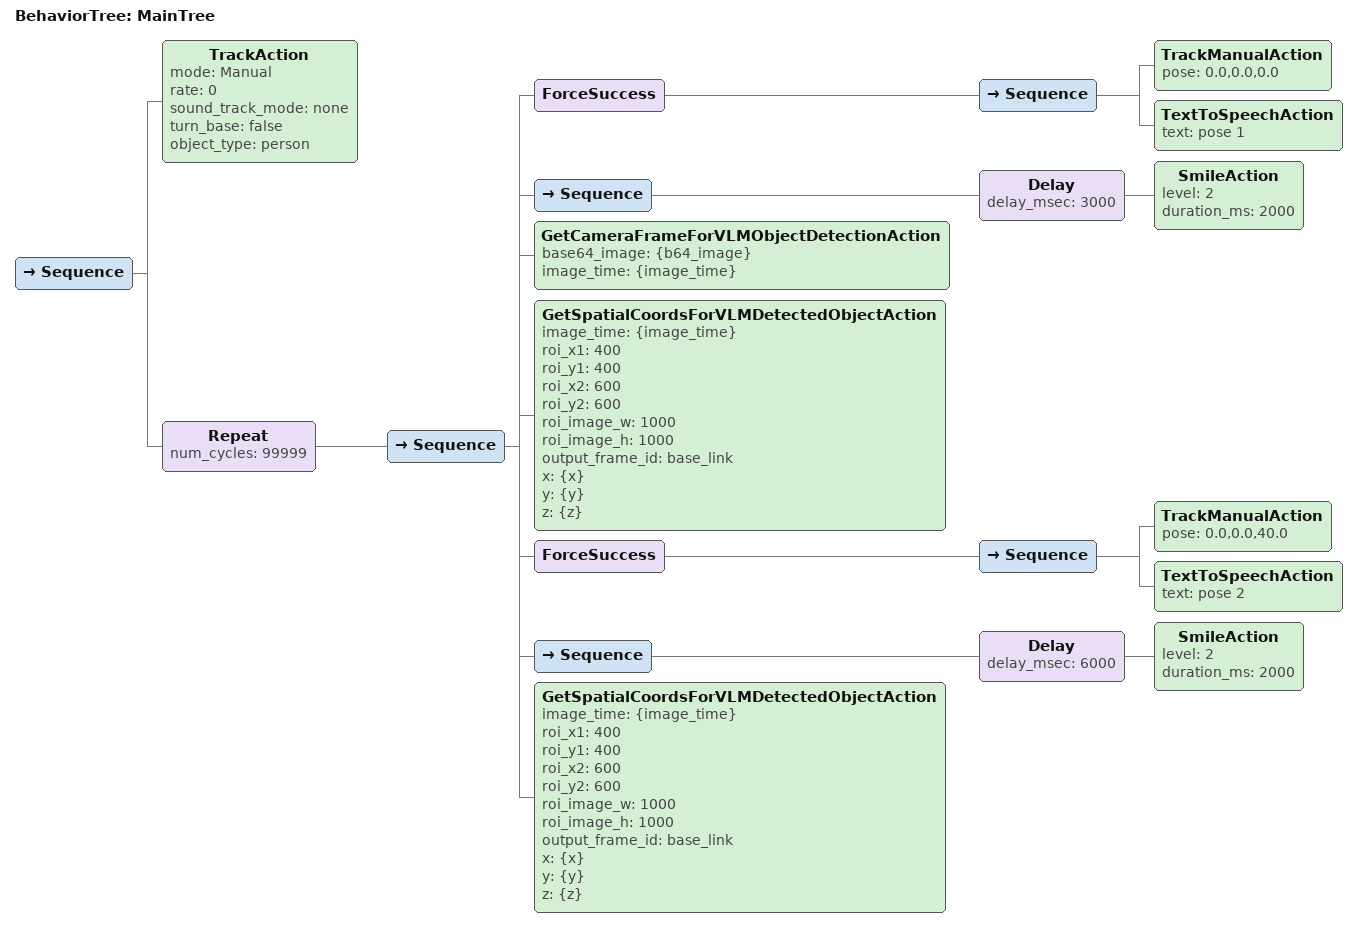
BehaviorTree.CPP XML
<root BTCPP_format="4" main_tree_to_execute="MainTree">
	<BehaviorTree ID="MainTree">
		<Sequence>
         <TrackAction mode="Manual" rate="0" sound_track_mode="none" turn_base="false" object_type="person" />
			<Repeat num_cycles="99999">
            <Sequence>
               <ForceSuccess>
						<Sequence>
							<TrackManualAction pose="0.0,0.0,0.0" />
							<TextToSpeechAction text="pose 1" />
						</Sequence>
					</ForceSuccess>

					<Sequence>
						<Delay delay_msec="3000">
							<SmileAction level="2" duration_ms="2000" />
						</Delay>
					</Sequence>

               <GetCameraFrameForVLMObjectDetectionAction base64_image="{b64_image}" image_time="{image_time}"/>
               <GetSpatialCoordsForVLMDetectedObjectAction image_time="{image_time}" roi_x1="400" roi_y1="400" roi_x2="600" roi_y2="600"
                                                      roi_image_w="1000" roi_image_h="1000" output_frame_id="base_link"
                                                      x="{x}" y="{y}" z="{z}"/>

               <ForceSuccess>
						<Sequence>
							<TrackManualAction pose="0.0,0.0,40.0" />
							<TextToSpeechAction text="pose 2" />
						</Sequence>
					</ForceSuccess>

					<Sequence>
						<Delay delay_msec="6000">
							<SmileAction level="2" duration_ms="2000" />
						</Delay>
					</Sequence>

               <!-- The output of this action should be the same as before if the frame transforms corresponding to
                    the snapshot time are used correctly.
               -->
               <GetSpatialCoordsForVLMDetectedObjectAction image_time="{image_time}" roi_x1="400" roi_y1="400" roi_x2="600" roi_y2="600"
                                                      roi_image_w="1000" roi_image_h="1000" output_frame_id="base_link"
                                                      x="{x}" y="{y}" z="{z}"/>

            </Sequence>
         </Repeat>
		</Sequence>
	</BehaviorTree>
</root>
